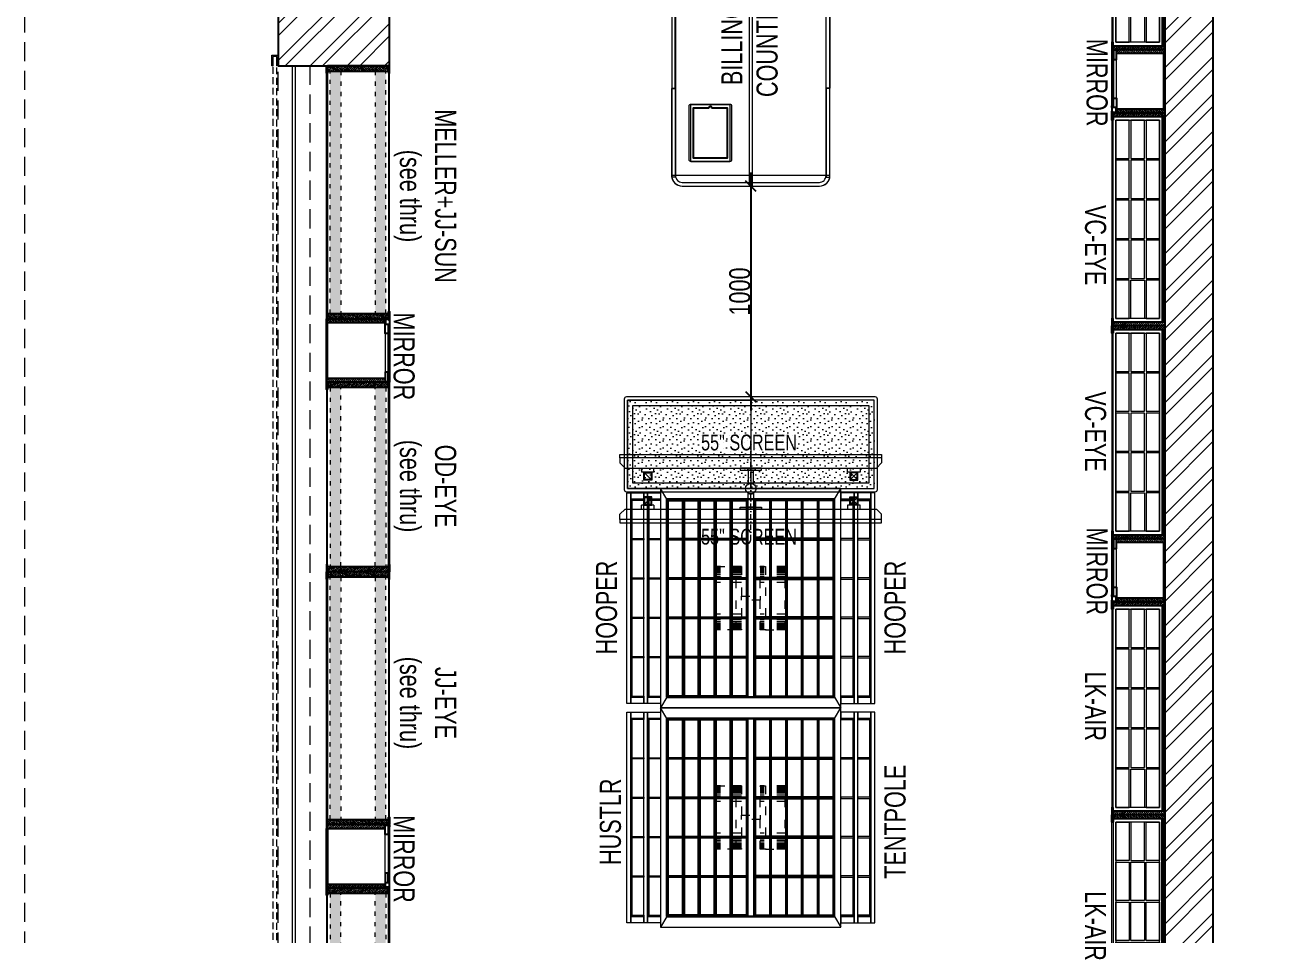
# Model space of a CAD drawing. Header units: feet. Extents: x 5142741 to 5149029, y -5286973 to -5271198.
# Drawn here: x 5142741 to 5148654, y -5283360 to -5279042 of the extents above; entities that cross this region are included whole.
import ezdxf

# ---------------------------------------------------------------- set-up
doc = ezdxf.new("R2010")
doc.units = ezdxf.units.FT
doc.header["$LTSCALE"] = 33
doc.header["$MEASUREMENT"] = 0
doc.header["$PDMODE"] = 3
doc.header["$PDSIZE"] = -1
for name, pattern in [('a_p6_plan_L18$0$HIDDEN', [0.375, 0.25, -0.125]), ('ACAD_ISO03W100', [30, 12, -18]), ('DASHDOT2', [0.5, 0.25, -0.125, 0, -0.125]), ('HIDDEN2', [4.7625, 3.175, -1.5875]), ('HIDDENX2', [0.75, 0.5, -0.25])]:
    doc.linetypes.add(name, pattern=pattern)
for name, color, linetype, lineweight in [('A-Glazing', 4, 'Continuous', 20), ('A-shutter', 8, 'Continuous', 18), ('beam', 90, 'Continuous', 9), ('LENS-DIM', 252, 'Continuous', 5), ('LENS-HATCH', 251, 'Continuous', 5), ('LENS-TEXT', 31, 'Continuous', 5), ('LENS_TEXT', 31, 'Continuous', 5), ('LK-EQPMT', 3, 'Continuous', 18), ('LK-FF&E FLOOR', 1, 'Continuous', 9), ('LK-FF&E WALL', 1, 'Continuous', 9), ('LK-IT', 3, 'Continuous', 18), ('LN-ELEVATION-1', 81, 'Continuous', 25), ('LN-ELEVATION-2', 103, 'Continuous', 20), ('LN-ELEVATION-3', 125, 'Continuous', 18), ('LN-ELEVATION-4', 145, 'Continuous', 13), ('LN-ELEVATION-5', 167, 'Continuous', 5), ('LN-HATCH', 251, 'Continuous', 0), ('PLANO-TXT', 252, 'Continuous', 5), ('rolling shutter', 1, 'Continuous', 5)]:
    doc.layers.add(name, color=color, linetype=linetype, lineweight=lineweight)
doc.layers.add('A-WALL', color=1, linetype='Continuous')
doc.layers.add('S-DIM', color=7, linetype='Continuous')
doc.styles.add('LK TXT', font='GILC____.TTF', dxfattribs={"height": 100})
doc.styles.get("Standard").update_dxf_attribs({"font": 'GILC____.TTF'})
doc.dimstyles.new('100MM', dxfattribs={"dimtxt": 100, "dimasz": 50, "dimexe": 65, "dimexo": 65, "dimtad": 1, "dimdec": 0, "dimtxsty": 'Standard', "dimblk": 'OBLIQUE', "dimcen": 2.5, "dimdle": 65, "dimclrd": 256, "dimclre": 256, "dimclrt": 1, "dimadec": 0, "dimazin": 0, "dimtfac": 1, "dimtdec": 0, "dimtmove": 1, "dimatfit": 3, "dimfxl": 1, "dimlwd": -1, "dimlwe": -1, "dimarcsym": 0})
pattern_1 = [(45, (-583719.1914, 43520.887), (3.31456304, 12.1533978), [15.625, -3.125, 0, -3.125])]
pattern_2 = [(45, (-584019.1914, 43520.887), (3.31456304, 12.1533978), [15.625, -3.125, 0, -3.125])]
pattern_3 = [(45, (-583869.1914, 43752.887), (3.31456304, 12.1533978), [15.625, -3.125, 0, -3.125])]
pattern_4 = [(45, (0, 0), (1.683798, 6.173926), [7.9375, -1.5875, 0, -1.5875])]
pattern_5 = [(45, (7858558.917, 3503823.203), (-4.4901280605, 4.4901280605), [])]

# ---------------------------------------------------------------- blocks, each defined once
blk = doc.blocks.new('*U43')
at = {"layer": 'A-shutter', "color": 5, "ltscale": 10}
for points in [[(41036040.5, -1561539.2), (41036040.5, -1561544.2), (41035995.5, -1561544.2), (41035995.5, -1561564.2), (41036040.5, -1561564.2), (41036040.5, -1561569.2), (41035990.5, -1561569.2), (41035990.5, -1561539.2)], [(41041876.5, -1561539.2), (41041876.5, -1561544.2), (41041921.5, -1561544.2), (41041921.5, -1561564.2), (41041876.5, -1561564.2), (41041876.5, -1561569.2), (41041926.5, -1561569.2), (41041926.5, -1561539.2)]]:
    blk.add_lwpolyline(points, close=True, dxfattribs=at)
at = {"layer": 'A-shutter', "color": 5, "linetype": 'HIDDENX2', "ltscale": 2}
blk.add_lwpolyline([(41035995.5, -1561544.2), (41035995.5, -1561564.2), (41041921.5, -1561564.2), (41041921.5, -1561544.2)], close=True, dxfattribs=at)
blk = doc.blocks.new('A$C3f2096d8')
at = {"layer": 'LN-HATCH'}
h = blk.add_hatch(dxfattribs=at)
h.set_pattern_fill('ANSI32', color=256, scale=333, angle=180)
h.set_pattern_definition([(225, (-5057525.58, 5274698.1), (88.2999593, -88.2999593), []), (225, (-5057584.45, 5274698.1), (88.2999593, -88.2999593), [])])
h.paths.add_polyline_path([(4187, -13107), (4187, -12443), (3908, -12443), (3908, 230), (-526, 230), (-526, -3012), (-376, -3012), (-376, -390), (0, -390), (0, 0), (3546, 0), (3546, -3000), (3678, -3000), (3678, -12443), (3578, -12443), (3578, -12807), (3533, -12807), (3533, -13107)])
h.paths.add_polyline_path([(-526, -12406), (-170, -12406), (-170, -12806), (107, -12806), (107, -13107), (-526, -13107)], flags=17)
h.paths.add_polyline_path([(-526, -6570), (3, -6570), (3, -5930), (-526, -5930)], flags=17)
at = {"layer": 'A-Glazing'}
blk.add_lwpolyline([(-445, -6570), (-445, -12406), (-457, -12406), (-457, -6570)], close=True, dxfattribs=at)
at = {"layer": 'A-WALL'}
for points in [[(4187, -13107), (4187, -12443), (3908, -12443), (3908, 230), (-526, 230), (-526, -3012), (-376, -3012), (-376, -390), (0, -390), (0, 0), (3546, 0), (3546, -3000), (3678, -3000), (3678, -12443), (3578, -12443), (3578, -12807), (3533, -12807), (3533, -13107)], [(-526, -6570), (3, -6570), (3, -5930), (-526, -5930)]]:
    blk.add_lwpolyline(points, close=True, dxfattribs=at)
at = {"layer": 'beam', "linetype": 'a_p6_plan_L18$0$HIDDEN', "lineweight": 5, "ltscale": 11}
blk.add_lwpolyline([(-1726, -14307), (-1726, 1467.3)], dxfattribs=at)
blk.add_lwpolyline([(-526, -6570), (-376, -6570), (-376, -12406), (-526, -12406)], close=True, dxfattribs=at)
at = {"layer": 'rolling shutter', "color": 2, "rotation": 270}
blk.add_blockref('*U43', (1561013.2, 41029470.5), dxfattribs=at)
blk = doc.blocks.new('MIRROR')
at = {"layer": 'LN-HATCH', "ltscale": 0.5}
h = blk.add_hatch(dxfattribs=at)
h.set_pattern_fill('ANSI31', color=256, scale=2)
h.set_pattern_definition([(45, (4060433.7416, 1708720.787), (-4.4901280605, 4.4901280605), [])])
h.paths.add_polyline_path([(212.9, 101.3), (230.9, 101.3), (230.9, -127.7), (212.9, -127.7)])
h.paths.add_polyline_path([(230.9, 95.3), (494.9, 95.3), (494.9, 101.3), (230.9, 101.3)])
h.paths.add_polyline_path([(512.9, 101.3), (494.9, 101.3), (494.9, -127.7), (512.9, -127.7)])
at = {"layer": 'Defpoints'}
blk.add_lwpolyline([(512.9, 101.3), (212.9, 101.3), (212.9, -148.7), (512.9, -148.7)], close=True, dxfattribs=at)
at = {"layer": 'LN-ELEVATION-1'}
for points in [[(212.9, 101.3), (230.9, 101.3), (230.9, -127.7), (212.9, -127.7)], [(230.9, 95.3), (494.9, 95.3), (494.9, 101.3), (230.9, 101.3)], [(512.9, 101.3), (494.9, 101.3), (494.9, -127.7), (512.9, -127.7)], [(259.9, -141.7), (259.9, -127.7), (214.9, -127.7), (214.9, -148.7), (223.9, -148.7), (223.9, -147.2), (216.4, -147.2), (216.4, -141.7)], [(442.9, -141.7), (442.9, -127.7), (487.9, -127.7), (487.9, -148.7), (478.9, -148.7), (478.9, -147.2), (486.4, -147.2), (486.4, -141.7)], [(504.9, -148.7), (504.9, -147.2), (509.4, -147.2), (509.4, -129.2), (487.9, -129.2), (487.9, -127.7), (510.9, -127.7), (510.9, -148.7)]]:
    blk.add_lwpolyline(points, close=True, dxfattribs=at)
at = {"layer": 'LN-ELEVATION-2', "color": 4, "lineweight": 0}
blk.add_lwpolyline([(216.4, -141.7), (486.4, -141.7), (486.4, -147.2), (216.4, -147.2)], close=True, dxfattribs=at)
at = {"layer": 'LN-ELEVATION-2'}
blk.add_lwpolyline([(259.9, -141.7), (442.9, -141.7), (442.9, -127.7), (259.9, -127.7)], close=True, dxfattribs=at)
at = {"layer": 'LN-ELEVATION-4', "ltscale": 0.5}
blk.add_line((478.9, -148.7), (223.9, -148.7), dxfattribs=at)
blk = doc.blocks.new('JJ STSH 900')
h = blk.add_hatch(color=177)
h.dxf.hatch_style = 1
h.paths.add_polyline_path([(425, 50), (-425, 50), (-425, 0), (425, 0)])
h = blk.add_hatch(color=177)
h.dxf.hatch_style = 1
h.paths.add_polyline_path([(425, -164), (-425, -164), (-425, -214), (425, -214)])
at = {"layer": 'LN-HATCH', "ltscale": 0.5}
h = blk.add_hatch(dxfattribs=at)
h.set_pattern_fill('ANSI36', color=256, scale=50)
h.set_pattern_definition(pattern_1)
h.paths.add_polyline_path([(-415, 62), (-415, 68), (-450, 68), (-450, 62)])
h = blk.add_hatch(dxfattribs=at)
h.set_pattern_fill('ANSI36', color=256, scale=50)
h.set_pattern_definition(pattern_1)
h.paths.add_polyline_path([(-425, 62), (-450, 62), (-450, 18), (-450, 8), (-450, -226), (-425, -226)])
h = blk.add_hatch(dxfattribs=at)
h.set_pattern_fill('ANSI36', color=256, scale=50)
h.set_pattern_definition(pattern_2)
h.paths.add_polyline_path([(415, 62), (415, 68), (450, 68), (450, 62)])
h = blk.add_hatch(dxfattribs=at)
h.set_pattern_fill('ANSI36', color=256, scale=50)
h.set_pattern_definition(pattern_2)
h.paths.add_polyline_path([(450, 8), (450, 18), (450, 62), (425, 62), (425, -226), (450, -226)])
h = blk.add_hatch(dxfattribs=at)
h.set_pattern_fill('ANSI36', color=256, scale=50)
h.set_pattern_definition(pattern_1)
h.paths.add_polyline_path([(-415, -226), (-415, -232), (-450, -232), (-450, -226)])
h = blk.add_hatch(dxfattribs=at)
h.set_pattern_fill('ANSI36', color=256, scale=50)
h.set_pattern_definition(pattern_2)
h.paths.add_polyline_path([(415, -226), (415, -232), (450, -232), (450, -226)])
at = {"layer": 'LN-ELEVATION-1', "ltscale": 0.5}
for points in [[(-415, 62), (-415, 68), (-450, 68), (-450, 62)], [(-450, -226), (-450, 8), (-450, 8), (-450, 18), (-450, 18), (-450, 62), (-425, 62), (-425, -226)], [(415, 62), (415, 68), (450, 68), (450, 62)], [(450, -226), (450, 8), (450, 8), (450, 18), (450, 18), (450, 62), (425, 62), (425, -226)], [(-415, -226), (-415, -232), (-450, -232), (-450, -226)], [(415, -226), (415, -232), (450, -232), (450, -226)]]:
    blk.add_lwpolyline(points, close=True, dxfattribs=at)
at = {"layer": 'LN-ELEVATION-3', "ltscale": 0.5}
for p, q in [((-415, 68), (415, 68)), ((415, 62), (-415, 62)), ((425, -226), (-425, -226)), ((415, -226), (-415, -226)), ((-415, -232), (415, -232))]:
    blk.add_line(p, q, dxfattribs=at)
at = {"layer": 'LN-ELEVATION-4', "linetype": 'ACAD_ISO03W100', "ltscale": 0.05}
for points in [[(425, 0), (-425, 0), (-425, 50), (425, 50)], [(425, -164), (-425, -164), (-425, -214), (425, -214)]]:
    blk.add_lwpolyline(points, close=True, dxfattribs=at)
blk = doc.blocks.new('MIRROR SEE THROUGH')
at = {"layer": 'LN-HATCH', "ltscale": 0.5}
h = blk.add_hatch(dxfattribs=at)
h.set_pattern_fill('ANSI31', color=256, scale=2)
h.set_pattern_definition([(45, (4060070.797, 1708569.446), (-4.4901280605, 4.4901280605), [])])
h.paths.add_polyline_path([(-150, 0), (-132, 0), (-132, -279), (-150, -279)])
h.paths.add_polyline_path([(-132, -6), (132, -6), (132, 0), (-132, 0)])
h.paths.add_polyline_path([(150, 0), (132, 0), (132, -279), (150, -279)])
at = {"layer": 'Defpoints'}
blk.add_lwpolyline([(150, -300), (-150, -300), (-150, 0), (150, 0)], close=True, dxfattribs=at)
at = {"layer": 'LN-ELEVATION-1'}
for points in [[(-150, 0), (-132, 0), (-132, -279), (-150, -279)], [(-132, -6), (132, -6), (132, 0), (-132, 0)], [(150, 0), (132, 0), (132, -279), (150, -279)], [(-103, -293), (-103, -279), (-148, -279), (-148, -300), (-139, -300), (-139, -298.5), (-146.5, -298.5), (-146.5, -293)], [(80, -293), (80, -279), (125, -279), (125, -300), (116, -300), (116, -298.5), (123.5, -298.5), (123.5, -293)], [(142, -300), (142, -298.5), (146.5, -298.5), (146.5, -280.5), (125, -280.5), (125, -279), (148, -279), (148, -300)]]:
    blk.add_lwpolyline(points, close=True, dxfattribs=at)
at = {"layer": 'LN-ELEVATION-2', "color": 4, "lineweight": 0}
blk.add_lwpolyline([(-146.5, -293), (123.5, -293), (123.5, -298.5), (-146.5, -298.5)], close=True, dxfattribs=at)
at = {"layer": 'LN-ELEVATION-2'}
blk.add_lwpolyline([(-103, -293), (80, -293), (80, -279), (-103, -279)], close=True, dxfattribs=at)
at = {"layer": 'LN-ELEVATION-4', "ltscale": 0.5}
blk.add_line((116, -300), (-139, -300), dxfattribs=at)
blk = doc.blocks.new('JJ STSH 1200')
at = {"layer": 'LN-HATCH', "ltscale": 0.5}
h = blk.add_hatch(dxfattribs=at)
h.set_pattern_fill('ANSI36', color=256, scale=50)
h.set_pattern_definition(pattern_3)
h.paths.add_polyline_path([(-565, 294), (-565, 300), (-600, 300), (-600, 294)])
h = blk.add_hatch(dxfattribs=at)
h.set_pattern_fill('ANSI36', color=256, scale=50)
h.set_pattern_definition(pattern_3)
h.paths.add_polyline_path([(565, 294), (565, 300), (600, 300), (600, 294)])
h = blk.add_hatch(dxfattribs=at)
h.set_pattern_fill('ANSI36', color=256, scale=50)
h.set_pattern_definition(pattern_3)
h.paths.add_polyline_path([(-575, 294), (-600, 294), (-600, 250), (-600, 240), (-600, 6), (-575, 6)])
h = blk.add_hatch(dxfattribs=at)
h.set_pattern_fill('ANSI36', color=256)
h.set_pattern_definition(pattern_4)
h.paths.add_polyline_path([(575, 282), (-575, 282), (-575, 232), (575, 232)])
h = blk.add_hatch(dxfattribs=at)
h.set_pattern_fill('ANSI36', color=256, scale=50)
h.set_pattern_definition(pattern_3)
h.paths.add_polyline_path([(600, 240), (600, 250), (600, 294), (575, 294), (575, 6), (600, 6)])
h = blk.add_hatch(dxfattribs=at)
h.set_pattern_fill('ANSI36', color=256)
h.set_pattern_definition(pattern_4)
h.paths.add_polyline_path([(575, 68), (-575, 68), (-575, 18), (575, 18)])
h = blk.add_hatch(dxfattribs=at)
h.set_pattern_fill('ANSI36', color=256, scale=50)
h.set_pattern_definition(pattern_3)
h.paths.add_polyline_path([(-565, 6), (-565, 0), (-600, 0), (-600, 6)])
h = blk.add_hatch(dxfattribs=at)
h.set_pattern_fill('ANSI36', color=256, scale=50)
h.set_pattern_definition(pattern_3)
h.paths.add_polyline_path([(565, 6), (565, 0), (600, 0), (600, 6)])
at = {"layer": 'LN-ELEVATION-1', "ltscale": 0.5}
for points in [[(-565, 294), (-565, 300), (-600, 300), (-600, 294)], [(565, 294), (565, 300), (600, 300), (600, 294)], [(-600, 6), (-600, 240), (-600, 240), (-600, 250), (-600, 250), (-600, 294), (-575, 294), (-575, 6)], [(600, 6), (600, 240), (600, 240), (600, 250), (600, 250), (600, 294), (575, 294), (575, 6)], [(-565, 6), (-565, 0), (-600, 0), (-600, 6)], [(565, 6), (565, 0), (600, 0), (600, 6)]]:
    blk.add_lwpolyline(points, close=True, dxfattribs=at)
at = {"layer": 'LN-ELEVATION-3', "ltscale": 0.5}
for p, q in [((-565, 300), (565, 300)), ((565, 294), (-565, 294)), ((575, 6), (-575, 6)), ((565, 6), (-565, 6)), ((-565, 0), (565, 0))]:
    blk.add_line(p, q, dxfattribs=at)
at = {"layer": 'LN-ELEVATION-4', "linetype": 'ACAD_ISO03W100', "ltscale": 0.05}
for points in [[(575, 232), (-575, 232), (-575, 282), (575, 282)], [(575, 68), (-575, 68), (-575, 18), (575, 18)]]:
    blk.add_lwpolyline(points, close=True, dxfattribs=at)
blk = doc.blocks.new('VC HD 1010')
at = {"layer": 'LN-HATCH', "ltscale": 0.5}
h = blk.add_hatch(dxfattribs=at)
h.set_pattern_fill('ANSI31', color=256, scale=2)
h.set_pattern_definition([(45, (3761554.586, 1795022.936), (-4.490128061, 4.490128061), [])])
h.paths.add_polyline_path([(-505.2, 24), (-505.2, -166), (-499.2, -166), (-499.2, -176), (-505.2, -176), (-505.2, -220), (-487.2, -220), (-487.2, 24)])
h = blk.add_hatch(dxfattribs=at)
h.set_pattern_fill('ANSI31', color=256, scale=2)
h.set_pattern_definition(pattern_5)
h.paths.add_polyline_path([(504.8, 24), (504.8, -166), (498.8, -166), (498.8, -176), (504.8, -176), (504.8, -220), (486.8, -220), (486.8, 24)])
h = blk.add_hatch(dxfattribs=at)
h.set_pattern_fill('ANSI31', color=256, scale=2)
h.set_pattern_definition([(45, (7858741.917, 3503823.203), (-4.4901280605, 4.4901280605), [])])
h.paths.add_polyline_path([(-470.2, -220), (-470.2, -226), (-505.2, -226), (-505.2, -220)])
h = blk.add_hatch(dxfattribs=at)
h.set_pattern_fill('ANSI31', color=256, scale=2)
h.set_pattern_definition(pattern_5)
h.paths.add_polyline_path([(476.8, -220), (476.8, -226), (511.8, -226), (511.8, -220)])
at = {"layer": 'LN-ELEVATION-1', "ltscale": 0.5}
for points in [[(-505.2, 24), (-505.2, -166), (-499.2, -166), (-499.2, -176), (-505.2, -176), (-505.2, -220), (-487.2, -220), (-487.2, 24)], [(486.8, 12), (-487.2, 12), (-487.2, 18), (486.8, 18)], [(504.8, 24), (504.8, -166), (498.8, -166), (498.8, -176), (504.8, -176), (504.8, -220), (486.8, -220), (486.8, 24)], [(-470.2, -220), (-470.2, -226), (-505.2, -226), (-505.2, -220)], [(469.8, -220), (469.8, -226), (504.8, -226), (504.8, -220)]]:
    blk.add_lwpolyline(points, close=True, dxfattribs=at)
at = {"layer": 'LN-ELEVATION-2', "ltscale": 0.5}
blk.add_lwpolyline([(470.2, 0), (-470.2, 0), (-470.2, -208), (470.2, -208)], close=True, dxfattribs=at)
at = {"layer": 'LN-ELEVATION-3', "ltscale": 0.5}
for p, q in [((-487.2, 24), (486.8, 24)), ((-470.2, -220), (469.8, -220)), ((469.8, -226), (-470.2, -226))]:
    blk.add_line(p, q, dxfattribs=at)
for points in [[(-470.2, 0), (-288.5, 0), (-288.5, -64), (-470.2, -64)], [(-280.5, 0), (-98.8, 0), (-98.8, -64), (-280.5, -64)], [(-90.8, 0), (90.8, 0), (90.8, -64), (-90.8, -64)], [(98.8, 0), (280.5, 0), (280.5, -64), (98.8, -64)], [(288.5, 0), (470.2, 0), (470.2, -64), (288.5, -64)], [(-470.2, -136), (-288.5, -136), (-288.5, -72), (-470.2, -72)], [(-280.5, -72), (-98.8, -72), (-98.8, -136), (-280.5, -136)], [(-90.8, -72), (90.8, -72), (90.8, -136), (-90.8, -136)], [(98.8, -72), (280.5, -72), (280.5, -136), (98.8, -136)], [(288.5, -72), (470.2, -72), (470.2, -136), (288.5, -136)], [(-470.2, -144), (-288.5, -144), (-288.5, -208), (-470.2, -208)], [(-280.5, -144), (-98.8, -144), (-98.8, -208), (-280.5, -208)], [(-90.8, -144), (90.8, -144), (90.8, -208), (-90.8, -208)], [(98.8, -144), (280.5, -144), (280.5, -208), (98.8, -208)], [(288.5, -144), (470.2, -144), (470.2, -208), (288.5, -208)]]:
    blk.add_lwpolyline(points, close=True, dxfattribs=at)
blk = doc.blocks.new('I-PAD Frame')
at = {"color": 3, "linetype": 'Continuous'}
blk.add_lwpolyline([(357868.7, -232321.1), (358122.7, -232321.1, 0.414214), (358132.7, -232311.1), (358132.7, -232129.1, 0.414214), (358122.7, -232119.1), (357868.7, -232119.1, 0.414214), (357858.7, -232129.1), (357858.7, -232311.1, 0.414214)], format="xyb", close=True, dxfattribs=at)
at = {"color": 3, "linetype": 'Continuous', "lineweight": 25}
blk.add_lwpolyline([(358113.2, -232229.7), (358113.2, -232302.1), (357878.2, -232302.1), (357878.2, -232138.1), (358113.2, -232138.1), (358113.2, -232210.6, 0.327538), (358114.6, -232212.5, -0.733799), (358114.6, -232227.8, 0.327538)], format="xyb", close=True, dxfattribs=at)
blk = doc.blocks.new('Billing Counter-1350')
at = {"color": 5, "linetype": 'HIDDENX2', "ltscale": 0.025}
for p, q in [((-625, -375), (-625, 375)), ((625, -375), (625, 375))]:
    blk.add_line(p, q, dxfattribs=at)
at = {"color": 0, "linetype": 'Continuous'}
for p, q in [((625, 375), (-625, 375)), ((675, -325), (675, 325)), ((-625, -375), (625, -375))]:
    blk.add_line(p, q, dxfattribs=at)
at = {"color": 2, "linetype": 'Continuous'}
blk.add_line((624, -375), (625, -375), dxfattribs=at)
at = {"color": 2, "linetype": 'HIDDENX2', "ltscale": 0.025}
for points in [[(-633, 375), (-212.4, 375), (-212.4, 358), (-633, 358)], [(210.3, 375), (-210.3, 375), (-210.3, 358), (210.3, 358)], [(212.3, 375), (632.9, 375), (632.9, 358), (212.3, 358)], [(-633, -375), (-212.4, -375), (-212.4, -358), (-633, -358)], [(210.3, -375), (-210.3, -375), (-210.3, -358), (210.3, -358)], [(212.3, -375), (632.9, -375), (632.9, -358), (212.3, -358)]]:
    blk.add_lwpolyline(points, close=True, dxfattribs=at)
at = {"color": 5, "linetype": 'Continuous'}
for points in [[(-555.9, 97.3), (-288.9, 97.3), (-288.9, 286.2), (-555.9, 286.2)], [(555.9, -97.3), (288.9, -97.3), (288.9, -286.2), (555.9, -286.2)]]:
    blk.add_lwpolyline(points, close=True, dxfattribs=at)
at = {"color": 5, "linetype": 'HIDDENX2', "ltscale": 0.025}
blk.add_lwpolyline([(625, 8.5), (-625, 8.5), (-625, -8.5), (625, -8.5)], close=True, dxfattribs=at)
at = {"color": 0, "linetype": 'Continuous'}
for centre, start, end in [((-625, 325), 90, 180), ((625, 325), 0, 90), ((625, -325), 270, 0)]:
    blk.add_arc(centre, 50, start, end, dxfattribs=at)
at = {"layer": 'LN-ELEVATION-2'}
blk.add_line((-675, 325), (-675, -325), dxfattribs=at)
for points in [[(625, 375), (-625, 375, 0.414214), (-675, 325), (-675, -325, 0.414214), (-625, -375), (625, -375, 0.414214), (675, -325), (675, 325, 0.414214)], [(625, 357), (-625, 357, 0.414214), (-657, 325), (-657, -325, 0.414214), (-625, -357), (625, -357, 0.414214), (657, -325), (657, 325, 0.414214)]]:
    blk.add_lwpolyline(points, format="xyb", close=True, dxfattribs=at)
blk.add_lwpolyline([(-675, -8.5), (675, -8.5), (675, 8.5), (-675, 8.5)], close=True, dxfattribs=at)
blk.add_arc((-625, -325), 50, 180, 270, dxfattribs=at)
at = {"color": 2, "linetype": 'Continuous', "xscale": -1, "rotation": 180}
blk.add_blockref('I-PAD Frame', (-358418.2, -232028.4), dxfattribs=at)
at = {"color": 2, "linetype": 'Continuous', "xscale": -1}
blk.add_blockref('I-PAD Frame', (358418.2, 232028.4), dxfattribs=at)
at = {"layer": 'LENS-TEXT', "color": 0, "linetype": 'Continuous', "ltscale": 3, "insert": (1, 5.6), "char_height": 100, "attachment_point": 5, "style": 'LK TXT'}
blk.add_mtext_dynamic_manual_height_columns('BILLING COUNTER', width=353.056, gutter_width=0.5, heights=[0], dxfattribs=at)
blk = doc.blocks.new('ffgd')
at = {"layer": 'LN-ELEVATION-4', "linetype": 'ACAD_ISO03W100', "ltscale": 0.1}
blk.add_lwpolyline([(0, 47.3), (0, -41.5), (-20, -41.5), (-20, 47.3)], close=True, dxfattribs=at)
at = {"layer": 'LN-ELEVATION-5', "linetype": 'ACAD_ISO03W100', "ltscale": 0.1}
for p, q in [((-159.9, 165.7), (-159.9, 47.3)), ((-159.7, 165.7), (-159.7, 47.3)), ((-159.4, 165.7), (-159.4, 47.3)), ((-159, 165.7), (-159, 47.3)), ((-158.5, 165.7), (-158.5, 47.3)), ((-157.9, 165.7), (-157.9, 47.3)), ((-157.1, 165.7), (-157.1, 47.3)), ((-156.1, 165.7), (-156.1, 47.3)), ((-154.1, 165.7), (-154.1, 47.3)), ((-151.1, 165.7), (-151.1, 47.3)), ((-146.1, 165.7), (-146.1, 47.3)), ((-141.1, 165.7), (-141.1, 47.3)), ((-135.1, 165.7), (-135.1, 47.3)), ((-128.1, 165.7), (-128.1, 47.3)), ((-120.1, 165.7), (-120.1, 47.3)), ((-111.1, 165.7), (-111.1, 47.3)), ((-102.1, 165.7), (-102.1, 47.3)), ((-85, 165.7), (-85, 47.3)), ((65, 165.7), (65, 47.3)), ((82.1, 165.7), (82.1, 47.3)), ((91.1, 165.7), (91.1, 47.3)), ((100.1, 165.7), (100.1, 47.3)), ((108.1, 165.7), (108.1, 47.3)), ((115.1, 165.7), (115.1, 47.3)), ((121.1, 165.7), (121.1, 47.3)), ((126.1, 165.7), (126.1, 47.3)), ((131.1, 165.7), (131.1, 47.3)), ((134.1, 165.7), (134.1, 47.3)), ((136.1, 165.7), (136.1, 47.3)), ((137.1, 165.7), (137.1, 47.3)), ((137.9, 165.7), (137.9, 47.3)), ((138.5, 165.7), (138.5, 47.3)), ((139, 165.7), (139, 47.3)), ((139.4, 165.7), (139.4, 47.3)), ((139.7, 165.7), (139.7, 47.3)), ((139.9, 165.7), (139.9, 47.3)), ((-159.9, -41.5), (-159.9, -159.9)), ((-159.7, -41.5), (-159.7, -159.9)), ((-159.4, -41.5), (-159.4, -159.9)), ((-159, -41.5), (-159, -159.9)), ((-158.5, -41.5), (-158.5, -159.9)), ((-157.9, -41.5), (-157.9, -159.9)), ((-157.1, -41.5), (-157.1, -159.9)), ((-156.1, -41.5), (-156.1, -159.9)), ((-154.1, -41.5), (-154.1, -159.9)), ((-151.1, -41.5), (-151.1, -159.9)), ((-146.1, -41.5), (-146.1, -159.9)), ((-141.1, -41.5), (-141.1, -159.9)), ((-135.1, -41.5), (-135.1, -159.9)), ((-128.1, -41.5), (-128.1, -159.9)), ((-120.1, -41.5), (-120.1, -159.9)), ((-111.1, -41.5), (-111.1, -159.9)), ((-102.1, -41.5), (-102.1, -159.9)), ((-85, -41.5), (-85, -159.9)), ((65, -41.5), (65, -159.9)), ((82.1, -41.5), (82.1, -159.9)), ((91.1, -41.5), (91.1, -159.9)), ((100.1, -41.5), (100.1, -159.9)), ((108.1, -41.5), (108.1, -159.9)), ((115.1, -41.5), (115.1, -159.9)), ((121.1, -41.5), (121.1, -159.9)), ((126.1, -41.5), (126.1, -159.9)), ((131.1, -41.5), (131.1, -159.9)), ((134.1, -41.5), (134.1, -159.9)), ((136.1, -41.5), (136.1, -159.9)), ((137.1, -41.5), (137.1, -159.9)), ((137.9, -41.5), (137.9, -159.9)), ((138.5, -41.5), (138.5, -159.9)), ((139, -41.5), (139, -159.9)), ((139.4, -41.5), (139.4, -159.9)), ((139.7, -41.5), (139.7, -159.9)), ((139.9, -41.5), (139.9, -159.9))]:
    blk.add_line(p, q, dxfattribs=at)
for points in [[(140, 73), (140, 165.7), (-160, 165.7), (-160, 73)], [(140, -67.1), (140, -159.9), (-160, -159.9), (-160, -67.1)]]:
    blk.add_lwpolyline(points, dxfattribs=at)
for points in [[(140, 73), (140, 47.3), (-160, 47.3), (-160, 73)], [(140, -41.5), (140, -67.1), (-160, -67.1), (-160, -41.5)]]:
    blk.add_lwpolyline(points, close=True, dxfattribs=at)
blk = doc.blocks.new('EURO 1040 x 1175')
at = {"layer": 'LN-ELEVATION-1'}
for points in [[(-470, -327.4), (470, -327.4), (470, 467.6), (-470, 467.6)], [(-470, 85.1), (470, 85.1), (470, 467.6), (-470, 467.6)], [(-283.2, 85.1), (-277.2, 85.1), (-277.2, 467.6), (-283.2, 467.6)], [(-96.4, 85.1), (-90.4, 85.1), (-90.4, 467.6), (-96.4, 467.6)], [(90.4, 85.1), (96.4, 85.1), (96.4, 467.6), (90.4, 467.6)], [(277.2, 85.1), (283.2, 85.1), (283.2, 467.6), (277.2, 467.6)], [(-470, 386.6), (-283.2, 386.6), (-283.2, 392.6), (-470, 392.6)], [(-277.2, 386.6), (-96.4, 386.6), (-96.4, 392.6), (-277.2, 392.6)], [(-90.4, 386.6), (90.4, 386.6), (90.4, 392.6), (-90.4, 392.6)], [(96.4, 386.6), (277.2, 386.6), (277.2, 392.6), (96.4, 392.6)], [(283.2, 386.6), (470, 386.6), (470, 392.6), (283.2, 392.6)], [(-470, 311.2), (-283.2, 311.2), (-283.2, 317.2), (-470, 317.2)], [(-277.2, 311.2), (-96.4, 311.2), (-96.4, 317.2), (-277.2, 317.2)], [(-90.4, 311.2), (90.4, 311.2), (90.4, 317.2), (-90.4, 317.2)], [(96.4, 311.2), (277.2, 311.2), (277.2, 317.2), (96.4, 317.2)], [(283.2, 311.2), (470, 311.2), (470, 317.2), (283.2, 317.2)], [(-470, 235.8), (-283.2, 235.8), (-283.2, 241.8), (-470, 241.8)], [(-277.2, 235.8), (-96.4, 235.8), (-96.4, 241.8), (-277.2, 241.8)], [(-90.4, 235.8), (90.4, 235.8), (90.4, 241.8), (-90.4, 241.8)], [(96.4, 235.8), (277.2, 235.8), (277.2, 241.8), (96.4, 241.8)], [(283.2, 235.8), (470, 235.8), (470, 241.8), (283.2, 241.8)], [(-470, 160.4), (-283.2, 160.4), (-283.2, 166.4), (-470, 166.4)], [(-277.2, 160.4), (-96.4, 160.4), (-96.4, 166.4), (-277.2, 166.4)], [(-90.4, 160.4), (90.4, 160.4), (90.4, 166.4), (-90.4, 166.4)], [(96.4, 160.4), (277.2, 160.4), (277.2, 166.4), (96.4, 166.4)], [(283.2, 160.4), (470, 160.4), (470, 166.4), (283.2, 166.4)], [(-470, 85.1), (470, 85.1), (470, 55.1), (-470, 55.1)], [(-470, 55.1), (470, 55.1), (470, -327.4), (-470, -327.4)], [(-283.2, 55.1), (-277.2, 55.1), (-277.2, -327.4), (-283.2, -327.4)], [(-96.4, 55.1), (-90.4, 55.1), (-90.4, -327.4), (-96.4, -327.4)], [(90.4, 55.1), (96.4, 55.1), (96.4, -327.4), (90.4, -327.4)], [(277.2, 55.1), (283.2, 55.1), (283.2, -327.4), (277.2, -327.4)], [(-470, -20.3), (-283.2, -20.3), (-283.2, -26.3), (-470, -26.3)], [(-277.2, -20.3), (-96.4, -20.3), (-96.4, -26.3), (-277.2, -26.3)], [(-90.4, -20.3), (90.4, -20.3), (90.4, -26.3), (-90.4, -26.3)], [(96.4, -20.3), (277.2, -20.3), (277.2, -26.3), (96.4, -26.3)], [(283.2, -20.3), (470, -20.3), (470, -26.3), (283.2, -26.3)], [(-470, -95.7), (-283.2, -95.7), (-283.2, -101.7), (-470, -101.7)], [(-277.2, -95.7), (-96.4, -95.7), (-96.4, -101.7), (-277.2, -101.7)], [(-90.4, -95.7), (90.4, -95.7), (90.4, -101.7), (-90.4, -101.7)], [(96.4, -95.7), (277.2, -95.7), (277.2, -101.7), (96.4, -101.7)], [(283.2, -95.7), (470, -95.7), (470, -101.7), (283.2, -101.7)], [(-470, -171.1), (-283.2, -171.1), (-283.2, -177.1), (-470, -177.1)], [(-277.2, -171.1), (-96.4, -171.1), (-96.4, -177.1), (-277.2, -177.1)], [(-90.4, -171.1), (90.4, -171.1), (90.4, -177.1), (-90.4, -177.1)], [(96.4, -171.1), (277.2, -171.1), (277.2, -177.1), (96.4, -177.1)], [(283.2, -171.1), (470, -171.1), (470, -177.1), (283.2, -177.1)], [(-470, -246.4), (-283.2, -246.4), (-283.2, -252.4), (-470, -252.4)], [(-277.2, -246.4), (-96.4, -246.4), (-96.4, -252.4), (-277.2, -252.4)], [(-90.4, -246.4), (90.4, -246.4), (90.4, -252.4), (-90.4, -252.4)], [(96.4, -246.4), (277.2, -246.4), (277.2, -252.4), (96.4, -252.4)], [(283.2, -246.4), (470, -246.4), (470, -252.4), (283.2, -252.4)]]:
    blk.add_lwpolyline(points, close=True, dxfattribs=at)
for points in [[(-283.2, 461.6), (-464, 461.6), (-464, 317.2)], [(-96.4, 461.6), (-277.2, 461.6)], [(90.4, 461.6), (-90.4, 461.6)], [(277.2, 461.6), (96.4, 461.6)], [(464, 317.2), (464, 461.6), (283.2, 461.6)], [(-464, 311.2), (-464, 241.8)], [(464, 241.8), (464, 311.2)], [(-464, 235.8), (-464, 166.4)], [(464, 166.4), (464, 235.8)], [(-464, 160.4), (-464, 91.1), (-283.2, 91.1)], [(283.2, 91.1), (464, 91.1), (464, 160.4)], [(-277.2, 91.1), (-96.4, 91.1)], [(-90.4, 91.1), (90.4, 91.1)], [(96.4, 91.1), (277.2, 91.1)], [(-464, -20.3), (-464, 49.1), (-283.2, 49.1)], [(-277.2, 49.1), (-96.4, 49.1)], [(-90.4, 49.1), (90.4, 49.1)], [(96.4, 49.1), (277.2, 49.1)], [(283.2, 49.1), (464, 49.1), (464, -20.3)], [(-464, -95.7), (-464, -26.3)], [(464, -26.3), (464, -95.7)], [(-464, -171.1), (-464, -101.7)], [(464, -101.7), (464, -171.1)], [(-283.2, -321.4), (-464, -321.4), (-464, -177.1)], [(464, -177.1), (464, -321.4), (283.2, -321.4)], [(-96.4, -321.4), (-277.2, -321.4)], [(90.4, -321.4), (-90.4, -321.4)], [(277.2, -321.4), (96.4, -321.4)]]:
    blk.add_lwpolyline(points, dxfattribs=at)
at = {"layer": 'LN-ELEVATION-2'}
blk.add_lwpolyline([(-520, -357.4), (520, -357.4), (520, 497.6), (-520, 497.6)], close=True, dxfattribs=at)
for points in [[(-470, 467.6), (-520, 497.6)], [(470, 467.6), (520, 497.6)], [(-470, -327.4), (-520, -357.4)], [(470, -327.4), (520, -357.4)]]:
    blk.add_lwpolyline(points, dxfattribs=at)
at = {"layer": 'LN-ELEVATION-3'}
for points in [[(-500, 559.6), (500, 559.6), (500, 577.6), (-500, 577.6)], [(-500, 497.6), (-470, 497.6), (-470, 559.6), (-500, 559.6)], [(470, 497.6), (500, 497.6), (500, 559.6), (470, 559.6)], [(-500, -357.4), (-470, -357.4), (-470, -419.4), (-500, -419.4)], [(470, -357.4), (500, -357.4), (500, -419.4), (470, -419.4)], [(-500, -419.4), (500, -419.4), (500, -437.4), (-500, -437.4)]]:
    blk.add_lwpolyline(points, close=True, dxfattribs=at)
at = {"layer": 'LN-ELEVATION-4'}
for points in [[(-500, 639.6), (500, 639.6), (500, 657.6), (-500, 657.6)], [(-500, 577.6), (-470, 577.6), (-470, 639.6), (-500, 639.6)], [(470, 577.6), (500, 577.6), (500, 639.6), (470, 639.6)], [(-470, 497.6), (-464, 497.6), (-464, 559.6), (-470, 559.6)], [(-464, 553.6), (-283.2, 553.6), (-283.2, 559.6), (-464, 559.6)], [(-283.2, 497.6), (-277.2, 497.6), (-277.2, 559.6), (-283.2, 559.6)], [(-277.2, 553.6), (-96.4, 553.6), (-96.4, 559.6), (-277.2, 559.6)], [(-96.4, 497.6), (-90.4, 497.6), (-90.4, 559.6), (-96.4, 559.6)], [(-90.4, 553.6), (90.4, 553.6), (90.4, 559.6), (-90.4, 559.6)], [(90.4, 497.6), (96.4, 497.6), (96.4, 559.6), (90.4, 559.6)], [(96.4, 553.6), (277.2, 553.6), (277.2, 559.6), (96.4, 559.6)], [(277.2, 497.6), (283.2, 497.6), (283.2, 559.6), (277.2, 559.6)], [(283.2, 553.6), (464, 553.6), (464, 559.6), (283.2, 559.6)], [(464, 497.6), (470, 497.6), (470, 559.6), (464, 559.6)], [(-470, -357.4), (-464, -357.4), (-464, -419.4), (-470, -419.4)], [(-464, -413.4), (-283.2, -413.4), (-283.2, -419.4), (-464, -419.4)], [(-283.2, -357.4), (-277.2, -357.4), (-277.2, -419.4), (-283.2, -419.4)], [(-277.2, -413.4), (-96.4, -413.4), (-96.4, -419.4), (-277.2, -419.4)], [(-96.4, -357.4), (-90.4, -357.4), (-90.4, -419.4), (-96.4, -419.4)], [(-90.4, -413.4), (90.4, -413.4), (90.4, -419.4), (-90.4, -419.4)], [(90.4, -357.4), (96.4, -357.4), (96.4, -419.4), (90.4, -419.4)], [(96.4, -413.4), (277.2, -413.4), (277.2, -419.4), (96.4, -419.4)], [(277.2, -357.4), (283.2, -357.4), (283.2, -419.4), (277.2, -419.4)], [(283.2, -413.4), (464, -413.4), (464, -419.4), (283.2, -419.4)], [(464, -357.4), (470, -357.4), (470, -419.4), (464, -419.4)], [(-500, -437.4), (-470, -437.4), (-470, -499.4), (-500, -499.4)], [(470, -437.4), (500, -437.4), (500, -499.4), (470, -499.4)], [(-500, -499.4), (500, -499.4), (500, -517.4), (-500, -517.4)]]:
    blk.add_lwpolyline(points, close=True, dxfattribs=at)
at = {"layer": 'LN-ELEVATION-5'}
for points in [[(-470, 577.6), (-464, 577.6), (-464, 639.6), (-470, 639.6)], [(-464, 633.6), (-283.2, 633.6), (-283.2, 639.6), (-464, 639.6)], [(-283.2, 577.6), (-277.2, 577.6), (-277.2, 639.6), (-283.2, 639.6)], [(-277.2, 633.6), (-96.4, 633.6), (-96.4, 639.6), (-277.2, 639.6)], [(-96.4, 577.6), (-90.4, 577.6), (-90.4, 639.6), (-96.4, 639.6)], [(-90.4, 633.6), (90.4, 633.6), (90.4, 639.6), (-90.4, 639.6)], [(90.4, 577.6), (96.4, 577.6), (96.4, 639.6), (90.4, 639.6)], [(96.4, 633.6), (277.2, 633.6), (277.2, 639.6), (96.4, 639.6)], [(277.2, 577.6), (283.2, 577.6), (283.2, 639.6), (277.2, 639.6)], [(283.2, 633.6), (464, 633.6), (464, 639.6), (283.2, 639.6)], [(464, 577.6), (470, 577.6), (470, 639.6), (464, 639.6)], [(-470, -437.4), (-464, -437.4), (-464, -499.4), (-470, -499.4)], [(-283.2, -437.4), (-277.2, -437.4), (-277.2, -499.4), (-283.2, -499.4)], [(-96.4, -437.4), (-90.4, -437.4), (-90.4, -499.4), (-96.4, -499.4)], [(90.4, -437.4), (96.4, -437.4), (96.4, -499.4), (90.4, -499.4)], [(277.2, -437.4), (283.2, -437.4), (283.2, -499.4), (277.2, -499.4)], [(464, -437.4), (470, -437.4), (470, -499.4), (464, -499.4)], [(-464, -493.4), (-283.2, -493.4), (-283.2, -499.4), (-464, -499.4)], [(-277.2, -493.4), (-96.4, -493.4), (-96.4, -499.4), (-277.2, -499.4)], [(-90.4, -493.4), (90.4, -493.4), (90.4, -499.4), (-90.4, -499.4)], [(96.4, -493.4), (277.2, -493.4), (277.2, -499.4), (96.4, -499.4)], [(283.2, -493.4), (464, -493.4), (464, -499.4), (283.2, -499.4)]]:
    blk.add_lwpolyline(points, close=True, dxfattribs=at)
at = {"layer": 'LENS-DIM'}
blk.add_blockref('ffgd', (10, 67.1), dxfattribs=at)
blk = doc.blocks.new('2 seater bench')
at = {"layer": 'LENS-HATCH', "lineweight": 0}
h = blk.add_hatch(dxfattribs=at)
h.set_pattern_fill('STIP1', color=177, scale=100, angle=270, pattern_type=2)
h.set_pattern_definition([(270, (6617251.08, -170421.61), (100, -2e-13), [0, -100]), (270, (6617235.08, -170433.61), (100, -2e-13), [0, -100]), (270, (6617211.08, -170428.61), (100, -2e-13), [0, -100]), (270, (6617188.08, -170463.61), (100, -2e-13), [0, -100]), (270, (6617224.08, -170460.61), (100, -2e-13), [0, -100]), (270, (6617248.08, -170487.61), (100, -2e-13), [0, -100]), (270, (6617255.08, -170452.61), (100, -2e-13), [0, -100]), (270, (6617214.08, -170494.61), (100, -2e-13), [0, -100]), (270, (6617182.08, -170489.61), (100, -2e-13), [0, -100]), (270, (6617167.08, -170415.61), (100, -2e-13), [0, -100]), (270, (6617187.08, -170433.61), (100, -2e-13), [0, -100]), (270, (6617168.08, -170447.61), (100, -2e-13), [0, -100]), (270, (6617232.08, -170508.61), (100, -2e-13), [0, -100]), (270, (6617207.08, -170476.61), (100, -2e-13), [0, -100]), (270, (6617240.08, -170468.61), (100, -2e-13), [0, -100]), (270, (6617231.08, -170485.61), (100, -2e-13), [0, -100]), (270, (6617204.08, -170449.61), (100, -2e-13), [0, -100]), (270, (6617258.08, -170477.61), (100, -2e-13), [0, -100]), (270, (6617199.08, -170508.61), (100, -2e-13), [0, -100]), (270, (6617169.08, -170505.61), (100, -2e-13), [0, -100])])
h.paths.add_polyline_path([(585, 210), (0, 210), (0, -210), (585, -210)])
h.paths.add_polyline_path([(0, 245), (0, -210)])
h.paths.add_polyline_path([(-585, 210), (0, 210), (0, -210), (-585, -210)])
at = {"layer": 'LN-ELEVATION-2', "ltscale": 0.5}
for points in [[(-585, 210), (0, 210), (0, -210), (-585, -210)], [(585, 210), (0, 210), (0, -210), (585, -210)]]:
    blk.add_lwpolyline(points, close=True, dxfattribs=at)
at = {"layer": 'LN-ELEVATION-5', "ltscale": 0.5}
blk.add_lwpolyline([(590, 225), (-590, 225, 0.414214), (-600, 215), (-600, -215, 0.414214), (-590, -225), (590, -225, 0.414214), (600, -215), (600, 215, 0.414214)], format="xyb", close=True, dxfattribs=at)
blk.add_lwpolyline([(585, 210), (-585, 210), (-585, -210), (585, -210)], close=True, dxfattribs=at)
at = {"layer": 'LN-ELEVATION-5', "linetype": 'HIDDEN2', "ltscale": 11}
blk.add_lwpolyline([(-560, 185), (560, 185), (560, -185), (-560, -185)], close=True, dxfattribs=at)
blk = doc.blocks.new('_Oblique')
at = {"color": 0, "lineweight": -2}
blk.add_line((-0.5, -0.5), (0.5, 0.5), dxfattribs=at)
blk = doc.blocks.new('*D47')
at = {"layer": 'Defpoints', "color": 0}
for p in [(5146182.9, -5279806.7), (5146182.9, -5280806.7), (5146182.9, -5280806.7)]:
    blk.add_point(p, dxfattribs=at)
at = {"layer": 'S-DIM'}
blk.add_line((5146182.9, -5279741.7), (5146182.9, -5280871.7), dxfattribs=at)
at = {"layer": 'S-DIM', "xscale": 50, "yscale": 50, "zscale": 50}
for p, rotation in [((5146182.9, -5279806.7), 90), ((5146182.9, -5280806.7), 270)]:
    blk.add_blockref('_Oblique', p, dxfattribs=dict(at, rotation=rotation))
at = {"layer": 'S-DIM', "color": 1, "insert": (5146131.1, -5280306.7), "char_height": 100, "attachment_point": 5, "rotation": 90}
blk.add_mtext('1000', dxfattribs=at)
blk = doc.blocks.new('55INCH')
at = {"layer": 'LK-EQPMT', "ltscale": 12}
for p, q in [((2111558.8, 1135690.5), (2111583.2, 1135690.5)), ((2111583.2, 1135690.5), (2111607.7, 1135666)), ((2111607.7, 1134473.9), (2111607.7, 1135666)), ((2111607.7, 1135587.9), (2111627.2, 1135587.9)), ((2111627.2, 1135587.9), (2111627.2, 1135529.3)), ((2111627.2, 1135529.3), (2111607.7, 1135529.3)), ((2111627.2, 1134610.6), (2111607.7, 1134610.6)), ((2111627.2, 1134610.6), (2111627.2, 1134552)), ((2111607.7, 1134552), (2111627.2, 1134552)), ((2111583.2, 1134449.5), (2111607.7, 1134473.9)), ((2111558.8, 1134449.5), (2111583.2, 1134449.5))]:
    blk.add_line(p, q, dxfattribs=at)
at = {"layer": 'LK-EQPMT'}
for p, q in [((2111661.6, 1135543.3), (2111631, 1135573.9)), ((2111661.6, 1135573.9), (2111631, 1135543.3)), ((2111661.6, 1134597.1), (2111631, 1134566.5))]:
    blk.add_line(p, q, dxfattribs=at)
at = {"layer": 'LK-EQPMT', "ltscale": 12}
blk.add_lwpolyline([(2111542.6, 1135690.5), (2111558.8, 1135690.5), (2111558.8, 1134449.5), (2111542.6, 1134449.5)], close=True, dxfattribs=at)
at = {"layer": 'LK-EQPMT'}
for points in [[(2111627.2, 1135577.7), (2111627.2, 1135539.5), (2111665.4, 1135539.5), (2111665.4, 1135577.7)], [(2111631, 1135573.9), (2111631, 1135543.3), (2111661.6, 1135543.3), (2111661.6, 1135573.9)], [(2111627.2, 1134562.7), (2111627.2, 1134600.9), (2111665.4, 1134600.9), (2111665.4, 1134562.7)], [(2111631, 1134566.5), (2111631, 1134597.1), (2111661.6, 1134597.1), (2111661.6, 1134566.5)]]:
    blk.add_lwpolyline(points, close=True, dxfattribs=at)

msp = doc.modelspace()

# ---------------------------------------------------------------- linework, layer by layer
at = {"layer": 'LK-IT', "color": 1, "linetype": 'DASHDOT2', "ltscale": 3}
msp.add_line((5146182.9, -5281486.2), (5146182.9, -5280997.2), dxfattribs=at)
at = {"layer": 'LK-IT'}
for points in [[(5146232.9, -5281144.3), (5146132.9, -5281144.3), (5146132.9, -5281154.3), (5146232.9, -5281154.3)], [(5146232.9, -5281339.2), (5146132.9, -5281339.2), (5146132.9, -5281329.2), (5146232.9, -5281329.2)]]:
    msp.add_lwpolyline(points, close=True, dxfattribs=at)
for points in [[(5146195.4, -5281220.1), (5146195.4, -5281154.3), (5146170.4, -5281154.3), (5146170.4, -5281220.1, -0.267949), (5146195.4, -5281220.1, 1)], [(5146195.4, -5281263.4), (5146195.4, -5281329.2), (5146170.4, -5281329.2), (5146170.4, -5281263.4, 0.267949), (5146195.4, -5281263.4, -1)]]:
    msp.add_lwpolyline(points, format="xyb", dxfattribs=at)
at = {"layer": 'LK-IT', "color": 1}
msp.add_circle((5146182.9, -5281241.7), 25, dxfattribs=at)

# ---------------------------------------------------------------- block references
at = {"layer": 'LENS-DIM', "color": 2}
msp.add_blockref('A$C3f2096d8', (5144467.4, -5272666.1), dxfattribs=at)
at = {"layer": 'LK-FF&E FLOOR'}
for name, p, rotation in [('Billing Counter-1350', (5146182.9, -5279131.7), 90), ('EURO 1040 x 1175', (5146112.8, -5281761.7), 270), ('EURO 1040 x 1175', (5146112.8, -5282801.7), 270)]:
    msp.add_blockref(name, p, dxfattribs=dict(at, rotation=rotation))
msp.add_blockref('2 seater bench', (5146182.9, -5281031.7), dxfattribs=at)
at = {"layer": 'LK-FF&E WALL', "xscale": -1}
for name, p, rotation in [('VC HD 1010', (5148121.4, -5278653.9), 270), ('VC HD 1010', (5148121.4, -5279963.9), 270), ('VC HD 1010', (5148121.4, -5280973.9), 270), ('JJ STSH 900', (5144238.4, -5281186.1), 90), ('VC HD 1010', (5148121.4, -5282283.9), 270), ('MIRROR SEE THROUGH', (5144170.4, -5282986.1), 90), ('JJ STSH 900', (5144238.4, -5283586.1), 90)]:
    msp.add_blockref(name, p, dxfattribs=dict(at, rotation=rotation))
at = {"layer": 'LK-FF&E WALL'}
for name, p, rotation in [('MIRROR', (5148044, -5278946.2), 270), ('JJ STSH 1200', (5144470.4, -5279836.1), 90), ('MIRROR SEE THROUGH', (5144170.4, -5280586.1), 90), ('MIRROR', (5148044, -5281266.2), 270), ('JJ STSH 1200', (5144470.4, -5282236.1), 90), ('VC HD 1010', (5148121.4, -5283294.3), 270)]:
    msp.add_blockref(name, p, dxfattribs=dict(at, rotation=rotation))
at = {"layer": 'LK-IT', "rotation": 270}
msp.add_blockref('55INCH', (4011112.9, -3169536.6), dxfattribs=at)
at = {"layer": 'LK-IT', "xscale": -1, "rotation": 270}
msp.add_blockref('55INCH', (4011112.9, -7392946.8), dxfattribs=at)

# ---------------------------------------------------------------- texts
at = {"layer": 'LENS-TEXT', "color": 0, "linetype": 'Continuous', "ltscale": 3, "char_height": 75, "width": 783.964, "attachment_point": 5, "style": 'LK TXT'}
for insert in [(5146174.4, -5281023.5), (5146174.4, -5281470.5)]:
    msp.add_mtext('\\pt225;55" SCREEN', dxfattribs=dict(at, insert=insert))
at = {"layer": 'LENS_TEXT', "linetype": 'Continuous', "ltscale": 3, "char_height": 100, "width": 324.474, "attachment_point": 5, "rotation": 270, "style": 'LK TXT'}
for insert in [(5147824, -5279316), (5144538.2, -5280614.5), (5147824, -5281633.8), (5144538.2, -5282998.7)]:
    msp.add_mtext('{\\C7;MIRROR}', dxfattribs=dict(at, insert=insert))
at = {"layer": 'PLANO-TXT', "linetype": 'Continuous', "ltscale": 3, "char_height": 100, "width": 443.309, "attachment_point": 5, "style": 'LK TXT'}
for s, insert, rotation in [('MELLER+JJ-SUN\\P(see thru)', (5144637.7, -5279853.7), 270), ('VC-EYE', (5147816.9, -5280086.8), 270), ('VC-EYE', (5147816.9, -5280970.8), 270), ('OD-EYE\\P(see thru)', (5144637.7, -5281229.9), 270), ('HOOPER', (5145499.3, -5281806), 90), ('HOOPER', (5146867.4, -5281806), 90), ('JJ-EYE\\P(see thru)', (5144637.7, -5282258.7), 270), ('LK-AIR', (5147816.9, -5282274.4), 270), ('TENTPOLE', (5146867.4, -5282822.3), 90), ('HUSTLR', (5145517.8, -5282822.3), 90), ('LK-AIR', (5147816.9, -5283316.9), 270)]:
    msp.add_mtext(s, dxfattribs=dict(at, insert=insert, rotation=rotation))

# ---------------------------------------------------------------- dimensions: what is measured, and where the dimension line sits
at = {"layer": 'S-DIM', "color": 2}
dim = msp.add_linear_dim(base=(5146182.9, -5280806.7), p1=(5146182.9, -5279806.7), p2=(5146182.9, -5280806.7), angle=90, dimstyle='100MM', dxfattribs=at)
dim.commit()
dim.dimension.update_dxf_attribs({"geometry": '*D47', "text_midpoint": (5146131.1, -5280306.7)})

doc.saveas('drawing.dxf')
